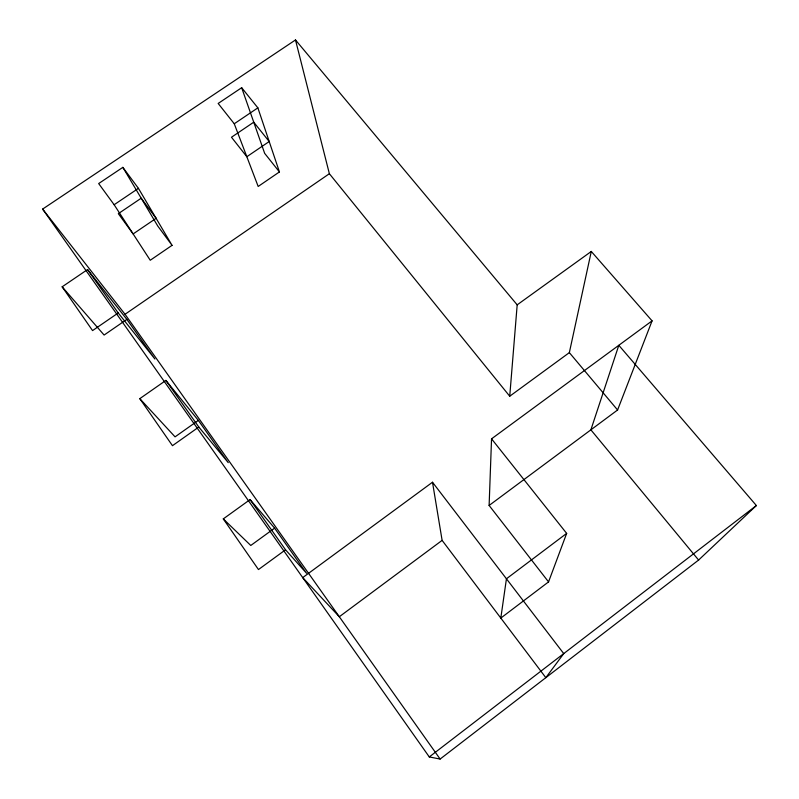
<?xml version="1.0" encoding="UTF-8"?>
<svg xmlns="http://www.w3.org/2000/svg" width="799" height="799" viewBox="0 0 799 799"><rect width="100%" height="100%" fill="white"/><g stroke="black" fill="none" stroke-linecap="round" stroke-linejoin="round"><path stroke-width="1.2" d="M491.545 438.831L566.661 533.392L506.436 578.786L500.813 618.086L548.553 581.902L489.118 505.457L491.545 438.831L652.074 320.858L591.29 251.455L517.183 304.848L509.732 396.224L569.347 352.629L591.29 251.455M548.553 581.902L566.661 533.392M489.118 505.457L617.587 409.997L652.074 320.858M698.606 560.049L756.373 505.537L618.816 345.298L590.88 429.842L698.606 560.049L440.119 759.05L429.283 756.943L42.627 209.088L295.49 39.95L517.183 304.848M429.283 756.943L756.373 505.537M442.117 540.374L339.315 616.748L302.721 577.607L432.499 482.236L563.734 653.602L545.827 677.672L442.117 540.374L432.499 482.236M285.543 549.792L258.467 569.557L223.291 518.891L250.077 499.585L274.616 528.159L306.576 573.312L285.543 549.792L250.077 499.585M274.616 528.159L250.776 545.477L223.291 518.891M198.342 420.394L175.061 436.853L139.805 398.651L165.882 380.414L198.342 420.394L228.254 462.651L198.811 427.036L165.882 380.414M198.811 427.036L172.464 445.682L139.805 398.651M126.851 319.39L104.11 335.051L62.152 286.811L87.55 269.553L126.851 319.39L154.906 359.021L118.222 312.958L87.55 269.553M118.222 312.958L92.554 330.596L62.152 286.811M42.627 209.088L125.044 314.277L329.368 173.713L295.49 39.95M172.055 245.343L150.242 260.254L114.137 204.734L98.667 183.56L122.846 167.361L138.437 188.354L172.055 245.343L157.773 226.047L122.846 167.361M279.43 171.935L258.177 186.467L234.257 123.765L218.167 103.461L241.668 87.71L257.867 107.855L279.43 171.935L264.659 153.348L241.668 87.71M114.137 204.734L138.437 188.354M234.257 123.765L257.867 107.855M569.347 352.629L617.587 409.997M329.368 173.713L509.732 396.224M125.044 314.277L440.119 759.05M156.115 218.327L133.123 233.937L118.332 213.663L141.203 198.212L156.115 218.327M269.203 141.533L246.831 156.724L231.48 137.238L253.742 122.197L269.203 141.533"/></g></svg>
